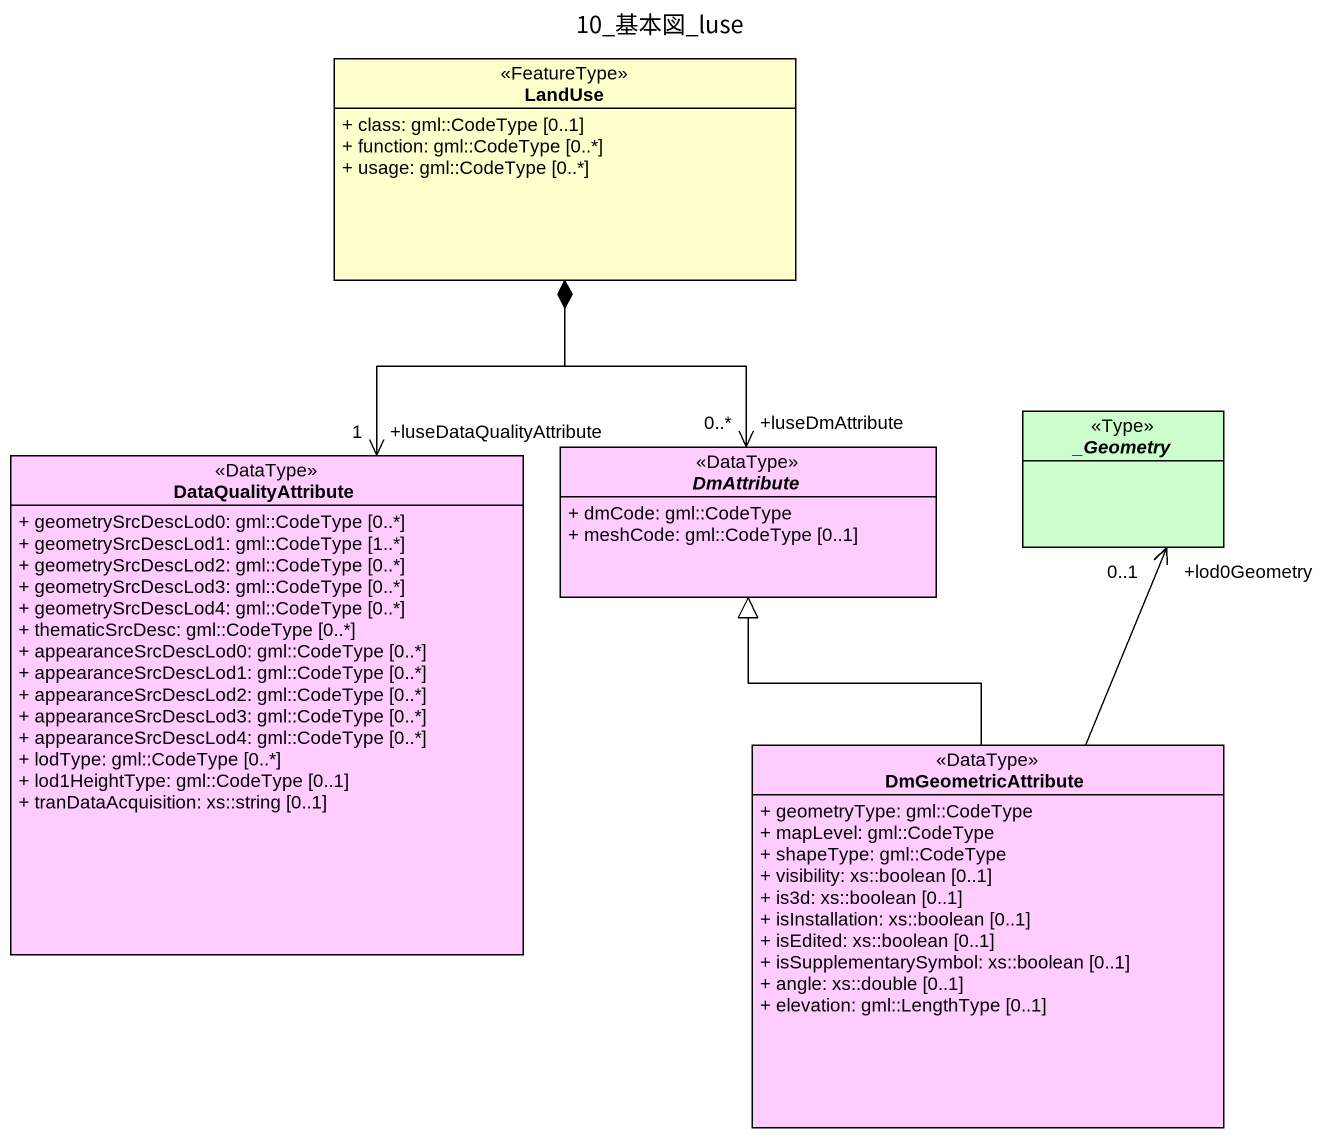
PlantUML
@startuml
title 10_基本図_luse
hide circle
hide empty members
skinparam classAttributeIconSize 0
class LandUse <<FeatureType>> #FFFFCC {
  + class: gml::CodeType [0..1]
  + function: gml::CodeType [0..*]
  + usage: gml::CodeType [0..*]
}
class DataQualityAttribute <<DataType>> #FFCCFF {
  + geometrySrcDescLod0: gml::CodeType [0..*]
  + geometrySrcDescLod1: gml::CodeType [1..*]
  + geometrySrcDescLod2: gml::CodeType [0..*]
  + geometrySrcDescLod3: gml::CodeType [0..*]
  + geometrySrcDescLod4: gml::CodeType [0..*]
  + thematicSrcDesc: gml::CodeType [0..*]
  + appearanceSrcDescLod0: gml::CodeType [0..*]
  + appearanceSrcDescLod1: gml::CodeType [0..*]
  + appearanceSrcDescLod2: gml::CodeType [0..*]
  + appearanceSrcDescLod3: gml::CodeType [0..*]
  + appearanceSrcDescLod4: gml::CodeType [0..*]
  + lodType: gml::CodeType [0..*]
  + lod1HeightType: gml::CodeType [0..1]
  + tranDataAcquisition: xs::string [0..1]
}
abstract class DmAttribute <<DataType>> #FFCCFF {
  + dmCode: gml::CodeType
  + meshCode: gml::CodeType [0..1]
}
abstract class "_Geometry" as Geometry <<Type>> #CCFFCC
class DmGeometricAttribute <<DataType>> #FFCCFF {
  + geometryType: gml::CodeType
  + mapLevel: gml::CodeType
  + shapeType: gml::CodeType
  + visibility: xs::boolean [0..1]
  + is3d: xs::boolean [0..1]
  + isInstallation: xs::boolean [0..1]
  + isEdited: xs::boolean [0..1]
  + isSupplementarySymbol: xs::boolean [0..1]
  + angle: xs::double [0..1]
  + elevation: gml::LengthType [0..1]
}
DataQualityAttribute "+luseDataQualityAttribute\n1" <-up-* LandUse
DmAttribute "+luseDmAttribute\n0..*" <-up-* LandUse
Geometry "+lod0Geometry\n0..1" <-- DmGeometricAttribute
DmGeometricAttribute -up-|> DmAttribute
@enduml
